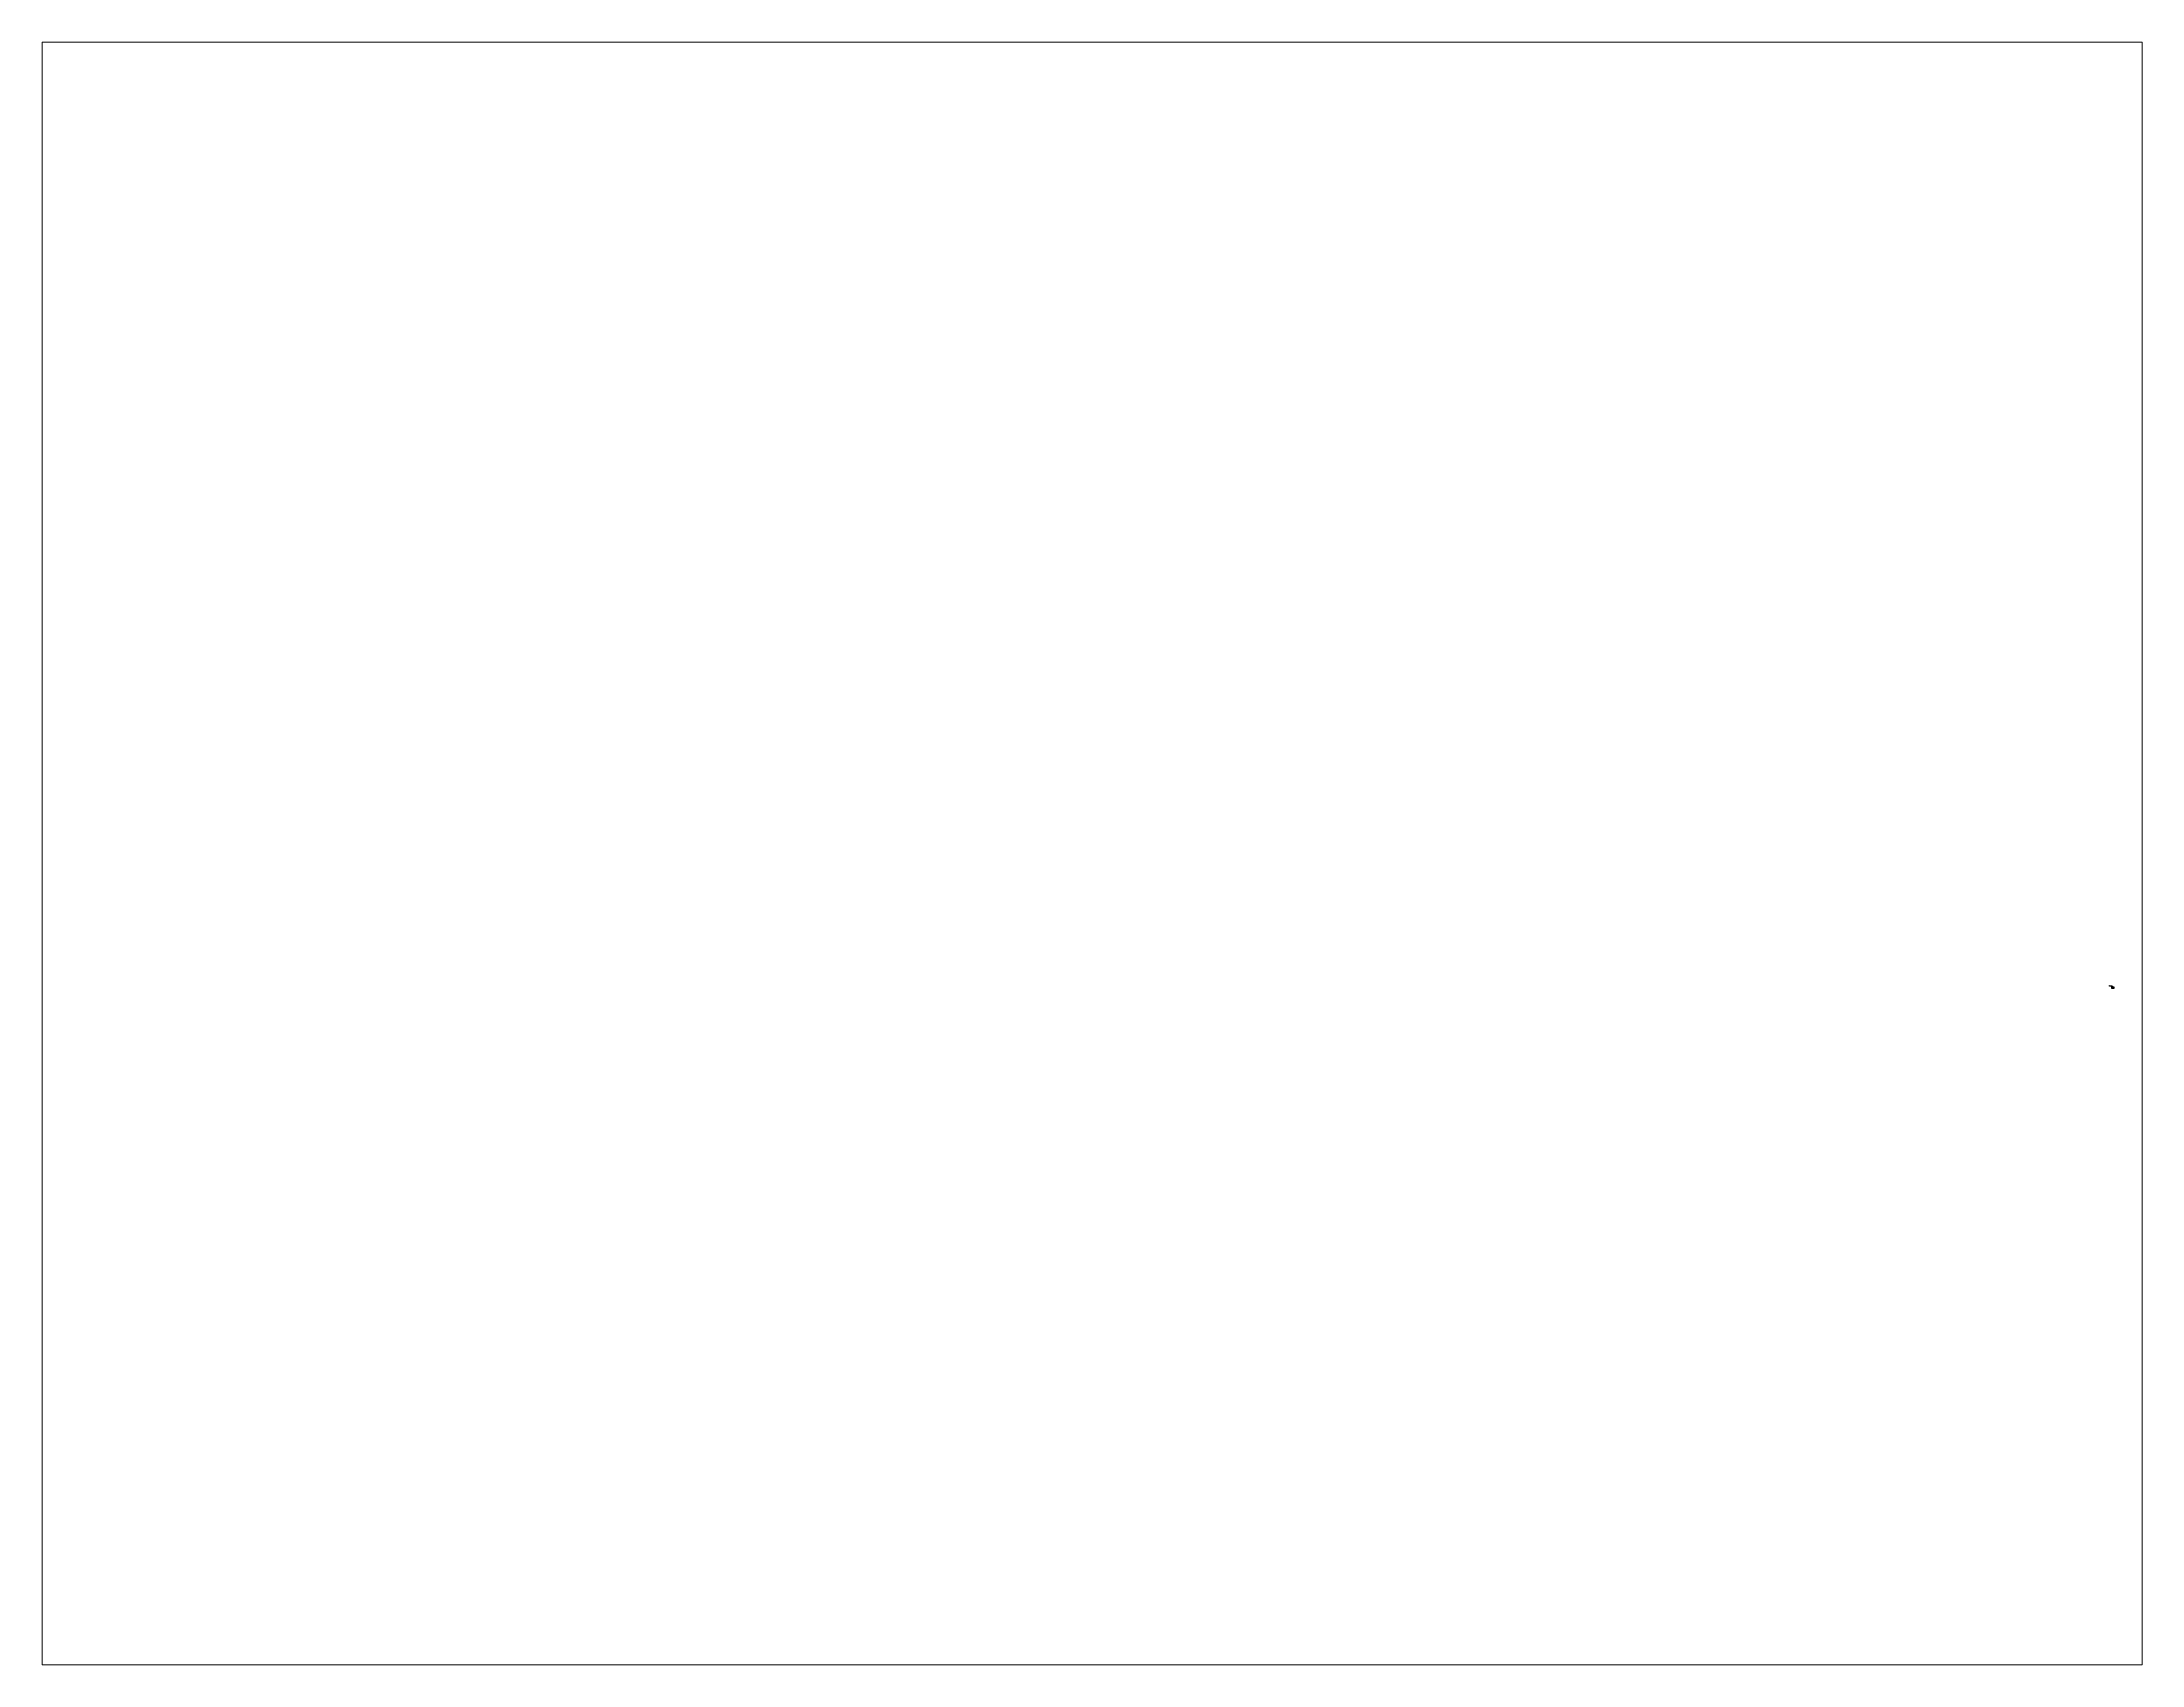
# Paper-space layout 'Layout1' of a CAD drawing. Header units: feet. Extents: x 1.1 to 9.9, y 0.85 to 7.65.
# The model-space entities are those that its viewports show. They can reach past a viewport. Long polylines and large blocks are cut down to what shows.
import ezdxf
from ezdxf import colors
from ezdxf.entities.mleader import LeaderData, LeaderLine
from ezdxf.enums import TextEntityAlignment as Align
from ezdxf.math import Vec2, Vec3

# ---------------------------------------------------------------- set-up
doc = ezdxf.new("R2010")
doc.units = ezdxf.units.FT
doc.header["$MEASUREMENT"] = 0
doc.set_wipeout_variables(frame=1)
doc.layers.get('0').update_dxf_attribs({"color": 30})
doc.layers.add('C-LABEL', color=4, linetype='Continuous')
doc.layers.add('C-MATCHLINE', color=251, linetype='Continuous')
doc.layers.add('VP', color=7, linetype='Continuous', plot=False)
doc.styles.add('ARIAL', font='arial.ttf')
doc.styles.get("Standard").update_dxf_attribs({"font": 'SIMPLEX.SHX'})

# ---------------------------------------------------------------- blocks, each defined once
blk = doc.blocks.new('KN-CIRC')
at = {"linetype": 'ByBlock', "transparency": 16777216}
blk.add_circle((0, 0), 0.125, dxfattribs=at)
at = {"transparency": 16777216, "style": 'ARIAL'}
blk.add_attdef('KN', text='', height=0.1, dxfattribs=at).set_placement((0, 0), align=Align.MIDDLE)
blk = doc.blocks.new('KN-SQ')
at = {"transparency": 16777216}
blk.add_lwpolyline([(-1, -1), (-1, -0.75), (-0.75, -0.75), (-0.75, -1)], close=True, dxfattribs=at)
at = {"transparency": 16777216, "style": 'ARIAL'}
blk.add_attdef('KN', text='', height=0.1, dxfattribs=at).set_placement((-0.875, -0.875), align=Align.MIDDLE_CENTER)
at = {"transparency": 16777216}
blk.add_wipeout([(-0.9975, -0.9975), (-0.9975, -0.7525), (-0.7525, -0.7525), (-0.7525, -0.9975)], dxfattribs=at)

msp = doc.modelspace()

# ---------------------------------------------------------------- linework, layer by layer
at = {"layer": 'C-MATCHLINE'}
for p, q in [((587237, 1030628), (587292, 1030724)), ((588218, 1030485), (588257, 1030588))]:
    msp.add_line(p, q, dxfattribs=at)
at = {"layer": 'VP', "elevation": 1000, "flags": 128}
msp.add_lwpolyline([(588190, 1030414), (587216, 1030553), (587223, 1030604), (587334, 1030796), (588284, 1030660)], close=True, dxfattribs=at)
msp.add_lwpolyline([(588190, 1030414), (587216, 1030553), (587223, 1030604), (587334, 1030796), (588284, 1030660)], close=True, dxfattribs=at)
msp.add_lwpolyline([(588190, 1030414), (587216, 1030553), (587223, 1030604), (587334, 1030796), (588284, 1030660)], close=True, dxfattribs=at)
msp.add_lwpolyline([(588190, 1030414), (587216, 1030553), (587223, 1030604), (587334, 1030796), (588284, 1030660)], close=True, dxfattribs=at)
msp.add_lwpolyline([(588190, 1030414), (587216, 1030553), (587223, 1030604), (587334, 1030796), (588284, 1030660)], close=True, dxfattribs=at)
msp.add_lwpolyline([(588190, 1030414), (587216, 1030553), (587223, 1030604), (587334, 1030796), (588284, 1030660)], close=True, dxfattribs=at)
at = {"layer": 'VP'}
for points, elevation in [([(588318, 1030652), (589008, 1029986), (588975, 1029808), (588881, 1029711), (588181, 1030388), (588257, 1030588)], 1000), ([(588318, 1030652), (589008, 1029986), (588975, 1029808), (588881, 1029711), (588181, 1030388), (588257, 1030588)], 1000), ([(588318, 1030652), (589008, 1029986), (588975, 1029808), (588881, 1029711), (588181, 1030388), (588257, 1030588)], 1000), ([(588318, 1030652), (589008, 1029986), (588975, 1029808), (588881, 1029711), (588181, 1030388), (588257, 1030588)], 1000), ([(588188, 1029712), (589279, 1029712), (589279, 1030080), (588188, 1030080)], 1125), ([(588188, 1029712), (589279, 1029712), (589279, 1030080), (588188, 1030080)], 1125), ([(588188, 1029712), (589279, 1029712), (589279, 1030080), (588188, 1030080)], 1125)]:
    msp.add_lwpolyline(points, close=True, dxfattribs=dict(at, elevation=elevation))

# ---------------------------------------------------------------- leaders
at = {"layer": 'C-LABEL'}
ml = msp.add_multileader_block('Standard', dxfattribs=at)
ml.set_content('KN-CIRC', color=256, scale=40)
ml.set_attribute('KN', '11', width=0)
ml.set_leader_properties(color=256)
ml.build(insert=Vec2(0, 0))
ml.multileader.update_dxf_attribs({"dogleg_length": 0.12, "arrow_head_size": 4.8, "scale": 40})
ctx = ml.context
ctx.base_point, ctx.scale, ctx.char_height, ctx.arrow_head_size, ctx.landing_gap_size, ctx.plane_origin = Vec3(588692, 1029950), 40, 3.2, 4.8, 1.6, Vec3(588658, 1029971)
notes = []
notes.append((ctx, [(0, (1, 1, 0), (588688, 1029950), (1, 0), 4.8, [(0, [(588658, 1029971)], 0, [])])]))
ctx.block.insert = Vec3(588697, 1029950)
ml = msp.add_multileader_block('Standard', dxfattribs=at)
ml.set_content('KN-SQ', color=256, scale=40)
ml.set_attribute('KN', '3', width=0)
ml.set_leader_properties(color=256)
ml.build(insert=Vec2(0, 0))
ml.multileader.update_dxf_attribs({"dogleg_length": 0.12, "arrow_head_size": 6, "scale": 40})
ctx = ml.context
ctx.base_point, ctx.scale, ctx.char_height, ctx.arrow_head_size, ctx.landing_gap_size, ctx.plane_origin = Vec3(588844, 1029818), 40, 3.2, 6, 1.6, Vec3(588878, 1029836)
notes.append((ctx, [(0, (1, 1, 0), (588859, 1029818), (-1, 0), 4.8, [(0, [(588878, 1029836)], 0, [])])]))
ctx.block.insert = Vec3(588884, 1029853)
for ctx, leaders in notes:
    for number, flags, end, landing, length, lines in leaders:
        leader = LeaderData()
        leader.index, (leader.has_last_leader_line, leader.has_dogleg_vector, leader.attachment_direction) = number, flags
        leader.last_leader_point, leader.dogleg_vector, leader.dogleg_length = Vec3(end), Vec3(landing), length
        for number, points, colour, breaks in lines:
            line = LeaderLine()
            line.index, line.vertices, line.color, line.breaks = number, Vec3.list(points), colors.encode_raw_color(colour), breaks
            leader.lines.append(line)
        ctx.leaders.append(leader)

psp = doc.layouts.get("Layout1")

# ---------------------------------------------------------------- viewports
at = {"layer": 'VP', "view_target_point": (3905080.9632, 11565203.7204)}
psp.add_viewport(center=(5.5, 4.25), size=(8.8, 6.8), view_center_point=(-3753009.6925, -10477947.4453), view_height=694069.885828, dxfattribs=at)

doc.saveas('drawing.dxf')
